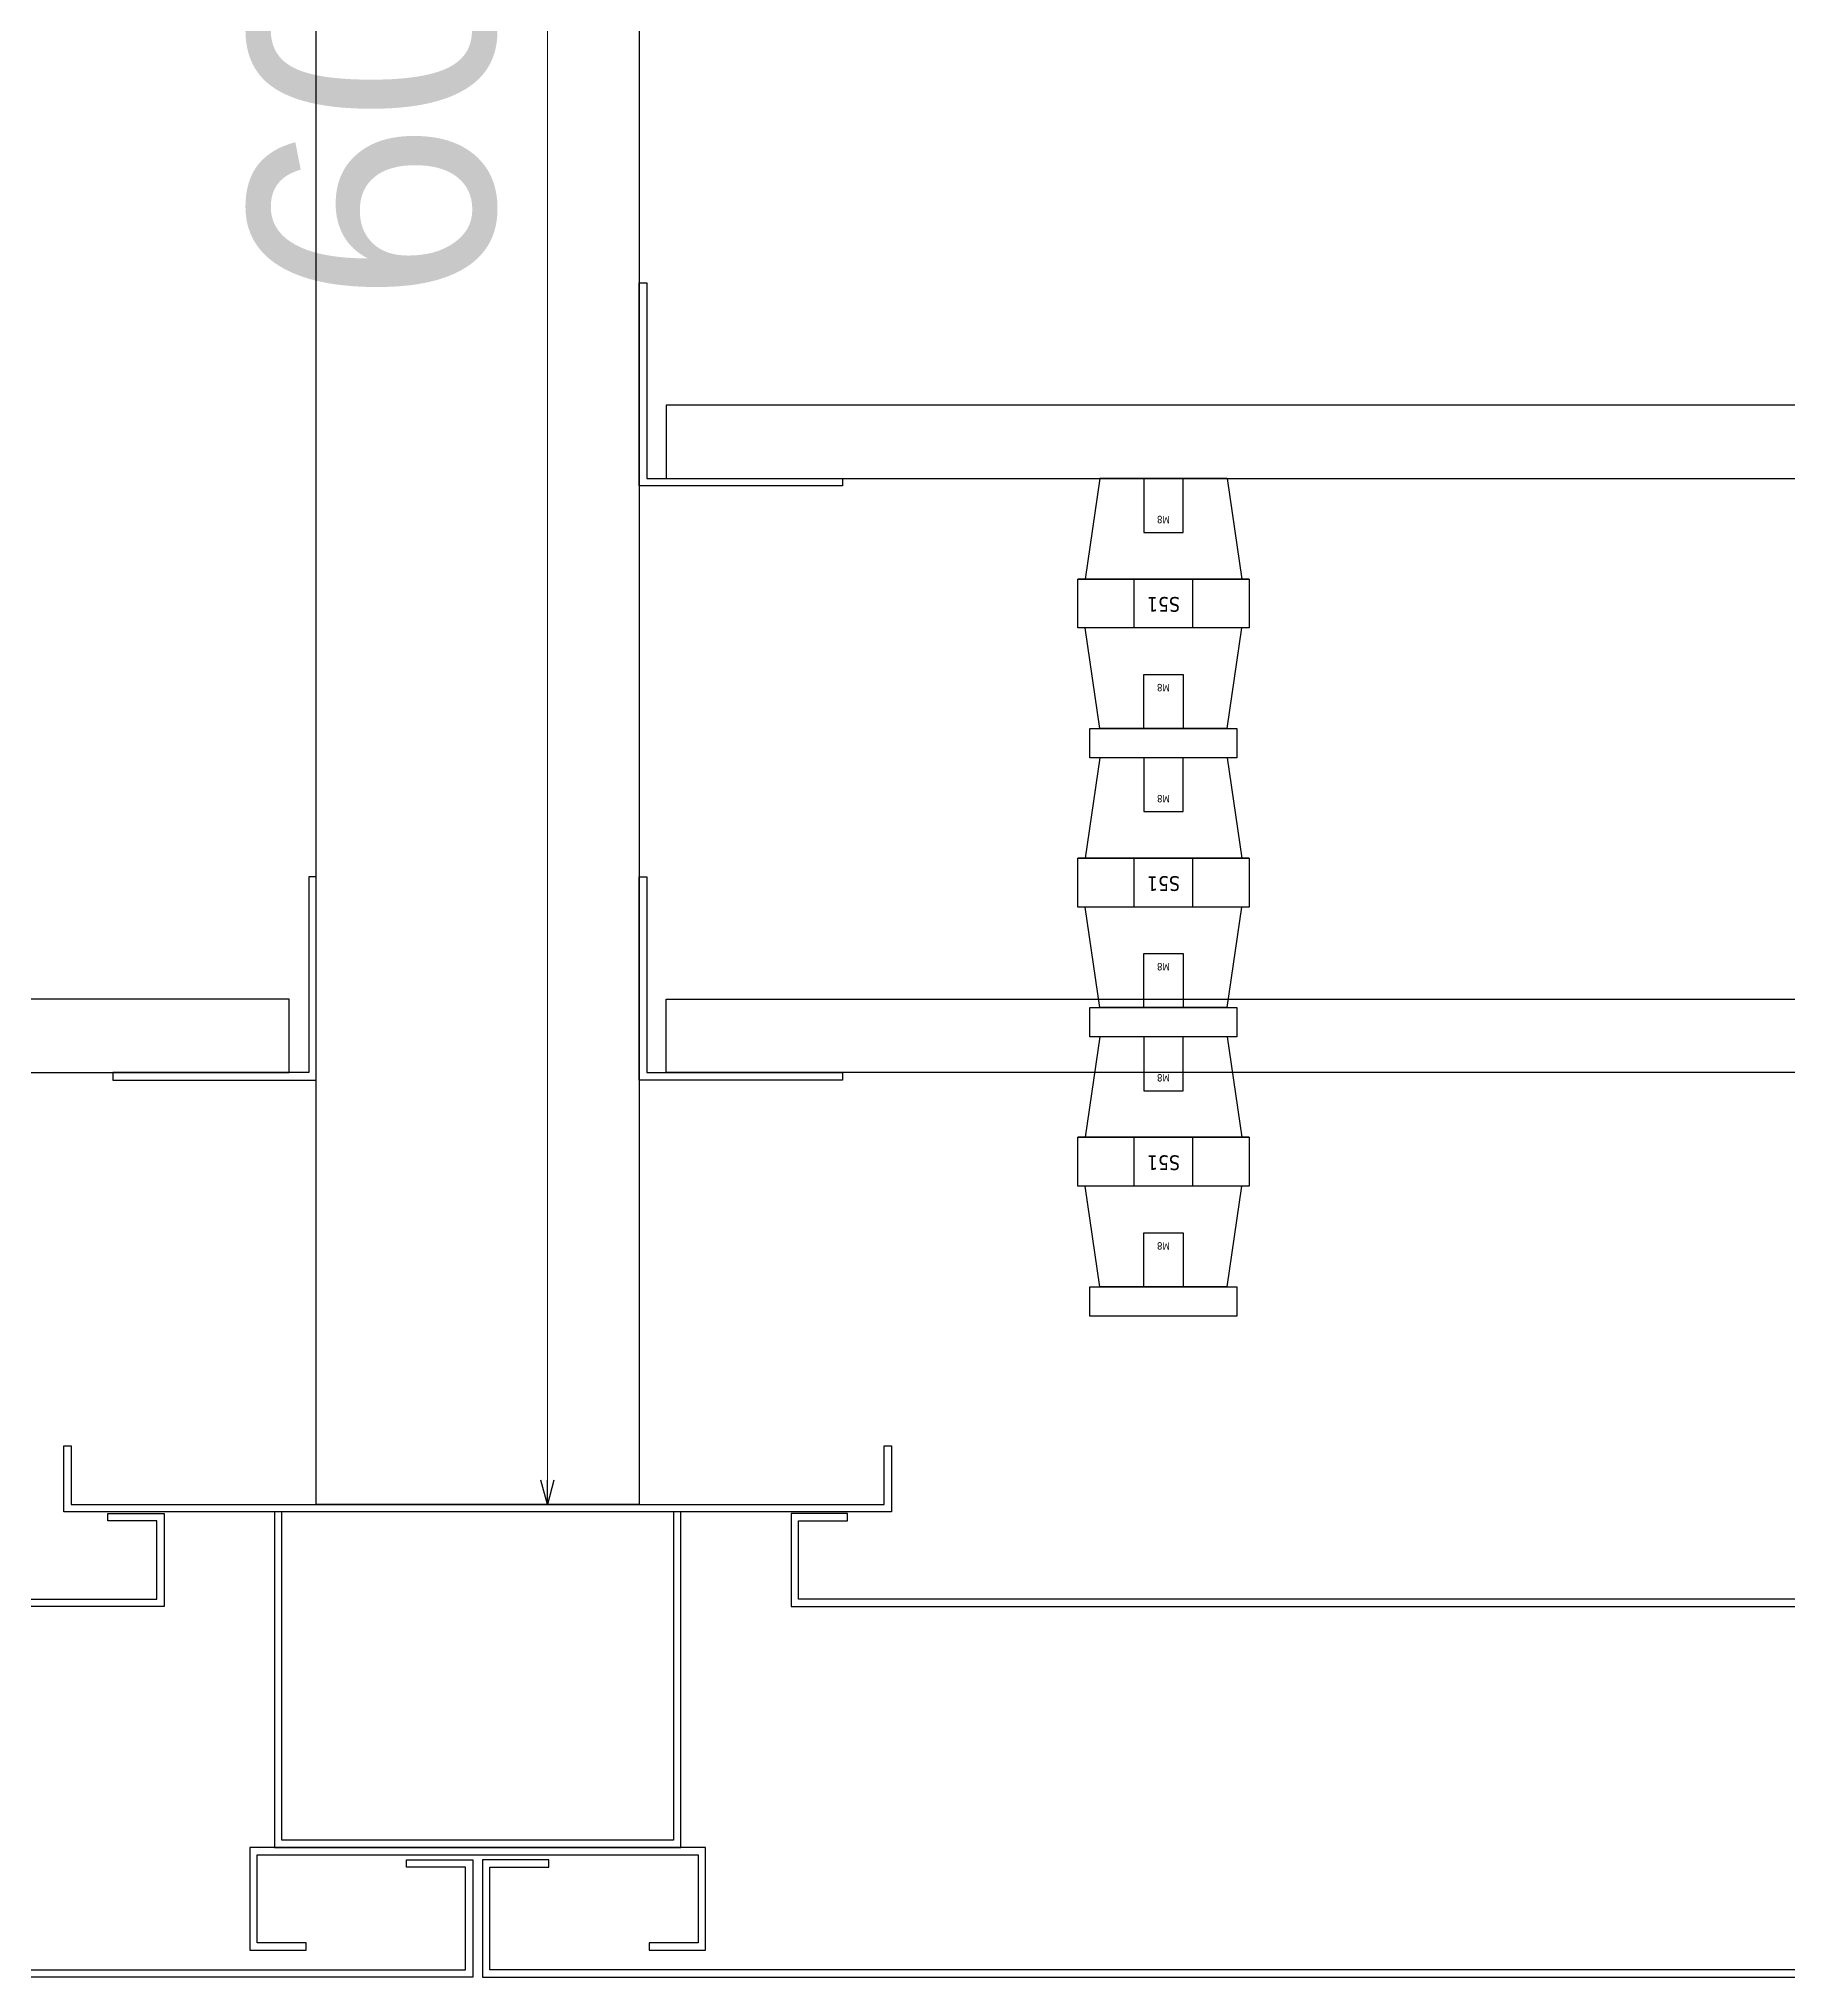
# Model space of a CAD drawing. Header units: millimetres. Extents: x 0 to 6126, y 0 to 4331.
# Drawn here: x 1293.5 to 1650.5, y 493.1 to 888.9 of the extents above; entities that cross this region are included whole.
import ezdxf

# ---------------------------------------------------------------- set-up
doc = ezdxf.new("R2010")
doc.units = ezdxf.units.MM
doc.layers.add('DIM', color=253, linetype='Continuous')
doc.dimstyles.new('CNC', dxfattribs={"dimtxt": 50, "dimasz": 5, "dimexe": 5, "dimexo": 15, "dimgap": 10, "dimtad": 1, "dimdec": 0, "dimtxsty": 'Standard', "dimblk": 'OPEN30', "dimcen": 10, "dimclrd": 5, "dimclre": 5, "dimclrt": 3, "dimazin": 3, "dimtfac": 1, "dimtdec": 0, "dimtmove": 0, "dimatfit": 3, "dimldrblk": 'ARCHTICK', "dimlwd": 9, "dimlwe": 9})

# ---------------------------------------------------------------- blocks, each defined once
blk = doc.blocks.new('su51-1')
at = {"color": 1}
for p, q in [((-13, 51), (-16, 30.5)), ((-13, 51), (13, 51)), ((13, 51), (16, 30.5)), ((-17.5, 30.5), (17.5, 30.5)), ((-17.5, 20.5), (-17.5, 30.5)), ((-16, 30.5), (16, 30.5)), ((-6, 30.5), (-6, 20.5)), ((6, 30.5), (6, 20.5)), ((17.5, 30.5), (17.5, 20.5)), ((17.5, 20.5), (-17.5, 20.5)), ((-17.5, 20.5), (17.5, 20.5)), ((-13, 0), (-16, 20.5)), ((-16, 20.5), (16, 20.5)), ((13, 0), (16, 20.5)), ((-13, 0), (13, 0))]:
    blk.add_line(p, q, dxfattribs=at)
for points in [[(-4, 51), (4, 51), (4, 40), (-4, 40)], [(-4, 0), (4, 0), (4, 11), (-4, 11)]]:
    blk.add_lwpolyline(points, close=True, dxfattribs=at)
at = {"color": 1, "width": 30.0978, "attachment_point": 5}
for s, insert, char_height in [('{\\fTahoma|b0|i0|c0|p34;M8}', (0, 42.66), 1.5), ('{\\fTahoma|b0|i0|c0|p34;S51}', (0, 25.66), 3), ('{\\fTahoma|b0|i0|c0|p34;M8}', (0, 8.34), 1.5)]:
    blk.add_mtext(s, dxfattribs=dict(at, insert=insert, char_height=char_height))
blk = doc.blocks.new('*D27')
at = {"color": 0, "linetype": 'ByBlock', "lineweight": -2}
for p, q in [((1395.99, 1186.63), (1397.33, 1191.63)), ((1397.33, 1191.63), (1398.67, 1186.63)), ((1397.33, 1191.63), (1397.33, 1186.63)), ((1397.33, 589.63), (1395.99, 594.63)), ((1398.67, 594.63), (1397.33, 589.63)), ((1397.33, 589.63), (1397.33, 594.63))]:
    blk.add_line(p, q, dxfattribs=at)
at = {"layer": 'Defpoints', "color": 0, "ltscale": 3, "transparency": 16777216}
for p in [(1383.11, 1191.63), (1389.22, 589.63), (1397.33, 589.63)]:
    blk.add_point(p, dxfattribs=at)
at = {"layer": 'DIM', "color": 5, "lineweight": 9, "ltscale": 3, "transparency": 16777216}
for p, q in [((1398.11, 1191.63), (1402.33, 1191.63)), ((1397.33, 1186.63), (1397.33, 594.63)), ((1404.22, 589.63), (1402.33, 589.63))]:
    blk.add_line(p, q, dxfattribs=at)
at = {"layer": 'DIM', "color": 3, "ltscale": 3, "transparency": 16777216, "insert": (1361.8, 890.63), "char_height": 50, "attachment_point": 5, "rotation": 90}
blk.add_mtext('602', dxfattribs=at)
blk = doc.blocks.new('_ArchTick')
at = {"color": 0, "const_width": 0.15}
blk.add_lwpolyline([(-0.5, -0.5), (0.5, 0.5)], dxfattribs=at)
blk = doc.blocks.new('_Open30')
at = {"color": 0, "linetype": 'ByBlock', "lineweight": -2}
for p, q in [((-1, 0.268), (0, 0)), ((0, 0), (-1, -0.268)), ((0, 0), (-1, 0))]:
    blk.add_line(p, q, dxfattribs=at)

msp = doc.modelspace()

# ---------------------------------------------------------------- linework, layer by layer
at = {"color": 252, "ltscale": 0.5}
for points in [[(1350.11, 1191.63), (1416.11, 1191.63), (1416.11, 589.63), (1350.11, 589.63)], [(1417.61, 839.13), (1417.61, 799.13), (1457.61, 799.13), (1457.61, 797.63), (1416.11, 797.63), (1416.11, 839.13)], [(1348.61, 717.83), (1348.61, 677.83), (1308.61, 677.83), (1308.61, 676.33), (1350.11, 676.33), (1350.11, 717.83)], [(1417.61, 717.83), (1417.61, 677.83), (1457.61, 677.83), (1457.61, 676.33), (1416.11, 676.33), (1416.11, 717.83)]]:
    msp.add_lwpolyline(points, close=True, dxfattribs=at)
at = {"color": 8}
for points in [[(1421.61, 799.13), (2143.11, 799.13), (2143.11, 814.13), (1421.61, 814.13)], [(623.11, 677.83), (1344.61, 677.83), (1344.61, 692.83), (623.11, 692.83)], [(2143.11, 677.83), (1421.61, 677.83), (1421.61, 692.83), (2143.11, 692.83)], [(1423.11, 588.13), (1423.11, 521.13), (1343.11, 521.13), (1343.11, 588.13), (1341.61, 588.13), (1341.61, 519.63), (1424.61, 519.63), (1424.61, 588.13)]]:
    msp.add_lwpolyline(points, close=True, dxfattribs=at)
at = {"color": 5, "ltscale": 3}
msp.add_lwpolyline([(1508.11, 742.13), (1508.11, 748.13), (1538.11, 748.13), (1538.11, 742.13)], close=True, dxfattribs=at)
at = {"color": 2, "ltscale": 3}
msp.add_lwpolyline([(1508.11, 685.13), (1508.11, 691.13), (1538.11, 691.13), (1538.11, 685.13)], close=True, dxfattribs=at)
at = {"color": 1}
msp.add_lwpolyline([(1508.11, 628.13), (1508.11, 634.13), (1538.11, 634.13), (1538.11, 628.13)], close=True, dxfattribs=at)
at = {"color": 3, "ltscale": 0.5}
msp.add_lwpolyline([(1467.61, 601.63), (1467.61, 588.13), (1298.61, 588.13), (1298.61, 601.63), (1300.11, 601.63), (1300.11, 589.63), (1466.11, 589.63), (1466.11, 601.63)], close=True, dxfattribs=at)
at = {"color": 6, "ltscale": 0.5}
for points in [[(1307.61, 587.83), (1319.11, 587.83), (1319.11, 568.83), (642.11, 568.83), (642.11, 587.83), (653.61, 587.83), (653.61, 586.33), (643.61, 586.33), (643.61, 570.33), (1317.61, 570.33), (1317.61, 586.33), (1307.61, 586.33)], [(1458.61, 587.83), (1447.11, 587.83), (1447.11, 568.83), (2124.11, 568.83), (2124.11, 587.83), (2112.61, 587.83), (2112.61, 586.33), (2122.61, 586.33), (2122.61, 570.33), (1448.61, 570.33), (1448.61, 586.33), (1458.61, 586.33)]]:
    msp.add_lwpolyline(points, close=True, dxfattribs=at)
at = {"color": 7, "ltscale": 0.5}
msp.add_lwpolyline([(1418.11, 498.63), (1429.61, 498.63), (1429.61, 519.63), (1336.61, 519.63), (1336.61, 498.63), (1348.11, 498.63), (1348.11, 500.13), (1338.11, 500.13), (1338.11, 518.13), (1428.11, 518.13), (1428.11, 500.13), (1418.11, 500.13)], close=True, dxfattribs=at)
at = {"color": 7}
for points in [[(598.11, 515.63), (586.11, 515.63), (586.11, 494.63), (1380.61, 494.63), (1380.61, 515.63), (1368.61, 515.63), (1368.61, 517.13), (1382.11, 517.13), (1382.11, 493.13), (584.61, 493.13), (584.61, 517.13), (598.11, 517.13)], [(2168.11, 515.63), (2180.11, 515.63), (2180.11, 494.63), (1385.61, 494.63), (1385.61, 515.63), (1397.61, 515.63), (1397.61, 517.13), (1384.11, 517.13), (1384.11, 493.13), (2181.61, 493.13), (2181.61, 517.13), (2168.11, 517.13)]]:
    msp.add_lwpolyline(points, close=True, dxfattribs=at)

# ---------------------------------------------------------------- block references
at = {"color": 2, "rotation": 180}
for p in [(1523.11, 799.13), (1523.11, 742.13), (1523.11, 685.13)]:
    msp.add_blockref('su51-1', p, dxfattribs=at)

# ---------------------------------------------------------------- dimensions: what is measured, and where the dimension line sits
at = {"layer": 'DIM', "color": 7, "ltscale": 3}
dim = msp.add_linear_dim(base=(1397.33, 589.63), p1=(1383.11, 1191.63), p2=(1389.22, 589.63), angle=90, dimstyle='CNC', dxfattribs=at)
dim.commit()
dim.dimension.update_dxf_attribs({"geometry": '*D27', "text_midpoint": (1361.8, 890.63)})

doc.saveas('drawing.dxf')
